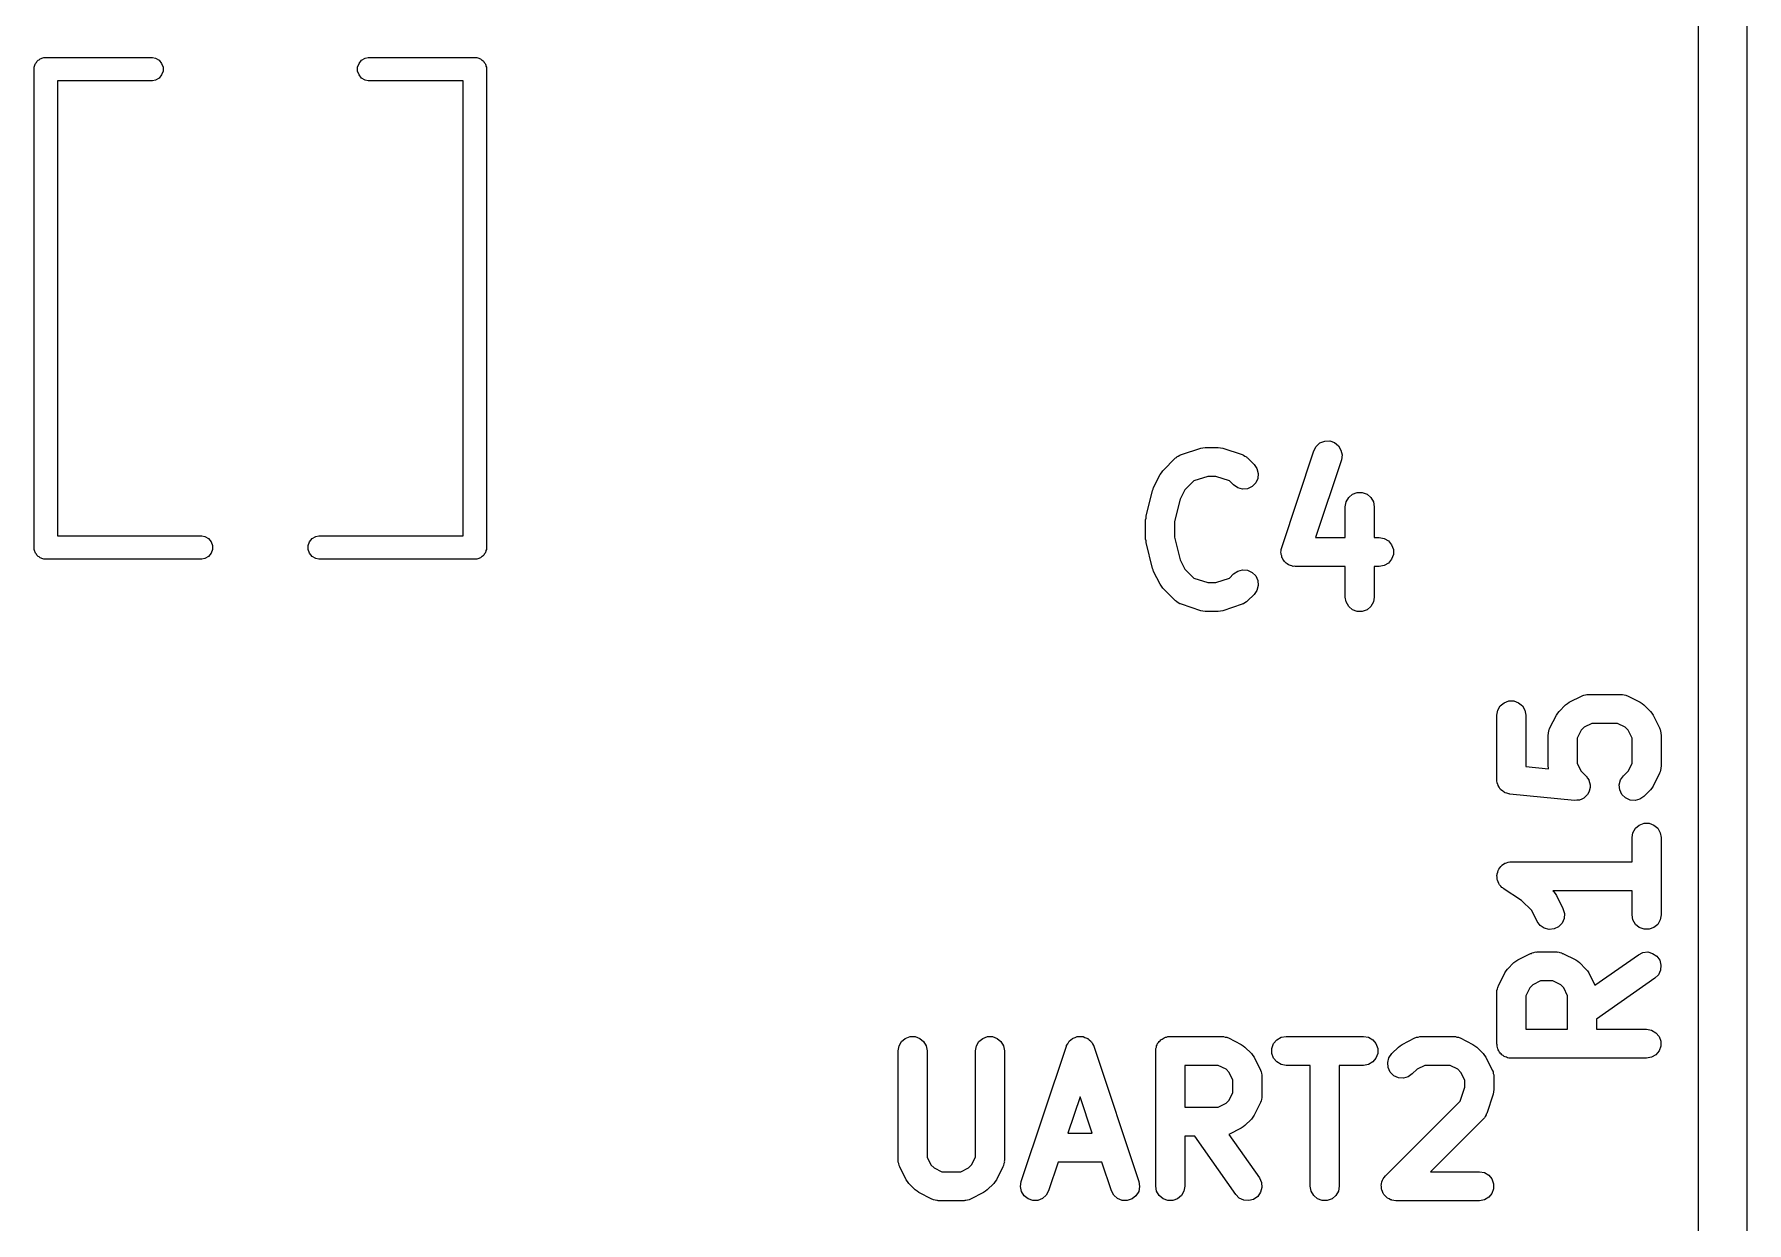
# Model space of a CAD drawing. Extents: x 10 to 287, y -200 to -10.
# Drawn here: x 130.91 to 139.77, y -113.79 to -107.64 of the extents above; entities that cross this region are included whole.
import ezdxf

# ---------------------------------------------------------------- set-up
doc = ezdxf.new("R2010")
doc.units = 0
doc.header["$MEASUREMENT"] = 0
doc.layers.add('BLACK', color=7, linetype='CONTINUOUS')

msp = doc.modelspace()

# ---------------------------------------------------------------- linework, layer by layer
at = {"layer": 'BLACK', "linetype": 'CONTINUOUS'}
for p, q in [((139.773, -81.6831), (139.773, -132.233)), ((139.523, -132.336), (139.523, -97.6737)), ((130.927, -107.778), (130.931, -107.774)), ((130.931, -107.774), (130.935, -107.772)), ((130.935, -107.772), (130.94, -107.768)), ((130.94, -107.768), (130.945, -107.766)), ((130.945, -107.766), (130.949, -107.764)), ((130.949, -107.764), (130.954, -107.763)), ((130.954, -107.763), (130.959, -107.761)), ((130.959, -107.761), (130.965, -107.761)), ((130.965, -107.761), (130.965, -107.761)), ((130.965, -107.761), (131.522, -107.761)), ((131.522, -107.761), (131.537, -107.764)), ((131.537, -107.764), (131.556, -107.774)), ((131.556, -107.774), (131.569, -107.791)), ((132.591, -107.791), (132.604, -107.774)), ((132.604, -107.774), (132.623, -107.764)), ((132.623, -107.764), (132.638, -107.761)), ((132.638, -107.761), (133.195, -107.761)), ((133.195, -107.761), (133.201, -107.761)), ((133.195, -107.761), (133.195, -107.761)), ((133.201, -107.761), (133.206, -107.763)), ((133.206, -107.763), (133.211, -107.764)), ((133.211, -107.764), (133.215, -107.766)), ((133.215, -107.766), (133.22, -107.768)), ((133.22, -107.768), (133.225, -107.772)), ((133.225, -107.772), (133.229, -107.774)), ((133.229, -107.774), (133.233, -107.778)), ((130.91, -107.81), (130.912, -107.805)), ((130.91, -107.816), (130.91, -107.81)), ((130.91, -110.285), (130.91, -107.816)), ((130.91, -107.816), (130.91, -107.816)), ((130.912, -107.805), (130.913, -107.8)), ((130.913, -107.8), (130.915, -107.796)), ((130.915, -107.796), (130.917, -107.791)), ((130.917, -107.791), (130.921, -107.786)), ((130.921, -107.786), (130.923, -107.782)), ((130.923, -107.782), (130.927, -107.778)), ((131.569, -107.851), (131.556, -107.868)), ((131.569, -107.791), (131.577, -107.81)), ((131.577, -107.832), (131.569, -107.851)), ((131.577, -107.81), (131.577, -107.832)), ((132.583, -107.81), (132.591, -107.791)), ((132.583, -107.832), (132.583, -107.81)), ((132.591, -107.851), (132.583, -107.832)), ((132.604, -107.868), (132.591, -107.851)), ((133.233, -107.778), (133.237, -107.782)), ((133.237, -107.782), (133.239, -107.786)), ((133.239, -107.786), (133.243, -107.791)), ((133.243, -107.791), (133.245, -107.796)), ((133.245, -107.796), (133.247, -107.8)), ((133.247, -107.8), (133.248, -107.805)), ((133.248, -107.805), (133.25, -107.81)), ((133.25, -107.81), (133.25, -107.816)), ((133.25, -107.816), (133.25, -107.816)), ((133.25, -107.816), (133.25, -110.301)), ((131.522, -107.881), (131.03, -107.881)), ((131.03, -107.881), (131.03, -110.236)), ((131.537, -107.878), (131.522, -107.881)), ((131.556, -107.868), (131.537, -107.878)), ((132.623, -107.878), (132.604, -107.868)), ((132.638, -107.881), (132.623, -107.878)), ((133.13, -107.881), (132.638, -107.881)), ((133.13, -110.236), (133.13, -107.881)), ((136.847, -109.815), (136.947, -109.782)), ((136.947, -109.782), (136.958, -109.78)), ((136.958, -109.78), (136.97, -109.778)), ((136.97, -109.778), (137.037, -109.778)), ((137.037, -109.778), (137.049, -109.78)), ((137.049, -109.78), (137.061, -109.782)), ((137.061, -109.782), (137.161, -109.815)), ((137.366, -110.296), (137.533, -109.796)), ((137.533, -109.796), (137.545, -109.773)), ((137.545, -109.773), (137.564, -109.755)), ((137.564, -109.755), (137.589, -109.746)), ((137.589, -109.746), (137.615, -109.745)), ((137.615, -109.745), (137.639, -109.753)), ((137.639, -109.753), (137.66, -109.77)), ((137.66, -109.77), (137.673, -109.792)), ((137.673, -109.792), (137.679, -109.817)), ((136.744, -109.909), (136.751, -109.9)), ((136.751, -109.9), (136.817, -109.833)), ((136.817, -109.833), (136.821, -109.83)), ((136.821, -109.83), (136.824, -109.827)), ((136.824, -109.827), (136.831, -109.823)), ((136.831, -109.823), (136.839, -109.818)), ((136.839, -109.818), (136.843, -109.817)), ((136.843, -109.817), (136.847, -109.815)), ((137.161, -109.815), (137.165, -109.817)), ((137.165, -109.817), (137.169, -109.818)), ((137.169, -109.818), (137.176, -109.823)), ((137.176, -109.823), (137.184, -109.827)), ((137.184, -109.827), (137.186, -109.83)), ((137.186, -109.83), (137.19, -109.833)), ((137.19, -109.833), (137.223, -109.866)), ((137.223, -109.866), (137.238, -109.888)), ((137.238, -109.888), (137.245, -109.913)), ((137.675, -109.843), (137.541, -110.244)), ((137.679, -109.817), (137.675, -109.843)), ((136.701, -109.994), (136.703, -109.986)), ((136.703, -109.986), (136.737, -109.919)), ((136.737, -109.919), (136.744, -109.909)), ((136.911, -109.952), (136.865, -109.997)), ((136.983, -109.928), (136.911, -109.952)), ((137.025, -109.928), (136.983, -109.928)), ((137.096, -109.952), (137.025, -109.928)), ((137.117, -109.972), (137.096, -109.952)), ((137.139, -109.987), (137.117, -109.972)), ((137.164, -109.994), (137.139, -109.987)), ((137.213, -109.981), (137.19, -109.992)), ((137.232, -109.962), (137.213, -109.981)), ((137.243, -109.939), (137.232, -109.962)), ((137.245, -109.913), (137.243, -109.939)), ((136.664, -110.134), (136.698, -110.001)), ((136.698, -110.001), (136.701, -109.994)), ((136.841, -110.046), (136.812, -110.162)), ((136.865, -109.997), (136.841, -110.046)), ((137.19, -109.992), (137.164, -109.994)), ((137.695, -110.086), (137.7, -110.06)), ((137.7, -110.06), (137.713, -110.038)), ((137.713, -110.038), (137.733, -110.021)), ((137.733, -110.021), (137.757, -110.012)), ((137.757, -110.012), (137.783, -110.012)), ((137.783, -110.012), (137.808, -110.021)), ((137.808, -110.021), (137.828, -110.038)), ((137.828, -110.038), (137.841, -110.06)), ((137.841, -110.06), (137.845, -110.086)), ((136.662, -110.153), (136.664, -110.144)), ((136.662, -110.253), (136.662, -110.153)), ((136.664, -110.144), (136.664, -110.134)), ((136.812, -110.162), (136.812, -110.243)), ((137.695, -110.244), (137.695, -110.086)), ((137.845, -110.086), (137.845, -110.244)), ((131.03, -110.236), (131.778, -110.236)), ((131.778, -110.236), (131.793, -110.239)), ((131.793, -110.239), (131.812, -110.249)), ((131.812, -110.249), (131.825, -110.266)), ((132.335, -110.266), (132.348, -110.249)), ((132.348, -110.249), (132.367, -110.239)), ((132.367, -110.239), (132.382, -110.236)), ((132.382, -110.236), (133.13, -110.236)), ((136.664, -110.262), (136.662, -110.253)), ((136.812, -110.243), (136.841, -110.36)), ((137.541, -110.244), (137.695, -110.244)), ((137.845, -110.244), (137.87, -110.244)), ((137.87, -110.244), (137.896, -110.249)), ((137.896, -110.249), (137.919, -110.262)), ((130.91, -110.307), (130.91, -110.285)), ((130.912, -110.312), (130.91, -110.307)), ((130.913, -110.317), (130.912, -110.312)), ((130.915, -110.321), (130.913, -110.317)), ((130.917, -110.326), (130.915, -110.321)), ((130.921, -110.331), (130.917, -110.326)), ((130.923, -110.335), (130.921, -110.331)), ((130.927, -110.339), (130.923, -110.335)), ((130.931, -110.343), (130.927, -110.339)), ((130.935, -110.345), (130.931, -110.343)), ((131.812, -110.343), (131.793, -110.353)), ((131.825, -110.326), (131.812, -110.343)), ((131.825, -110.266), (131.832, -110.285)), ((131.832, -110.307), (131.825, -110.326)), ((131.832, -110.285), (131.832, -110.307)), ((132.328, -110.285), (132.335, -110.266)), ((132.328, -110.307), (132.328, -110.285)), ((132.335, -110.326), (132.328, -110.307)), ((132.348, -110.343), (132.335, -110.326)), ((132.367, -110.353), (132.348, -110.343)), ((133.229, -110.343), (133.225, -110.345)), ((133.233, -110.339), (133.229, -110.343)), ((133.237, -110.335), (133.233, -110.339)), ((133.239, -110.331), (133.237, -110.335)), ((133.243, -110.326), (133.239, -110.331)), ((133.245, -110.321), (133.243, -110.326)), ((133.247, -110.317), (133.245, -110.321)), ((133.248, -110.312), (133.247, -110.317)), ((133.25, -110.307), (133.248, -110.312)), ((133.25, -110.301), (133.25, -110.301)), ((133.25, -110.301), (133.25, -110.307)), ((136.664, -110.271), (136.664, -110.262)), ((136.698, -110.404), (136.664, -110.271)), ((137.362, -110.321), (137.363, -110.314)), ((137.363, -110.327), (137.362, -110.321)), ((137.363, -110.306), (137.365, -110.301)), ((137.363, -110.314), (137.363, -110.306)), ((137.363, -110.332), (137.363, -110.327)), ((137.366, -110.339), (137.363, -110.332)), ((137.365, -110.301), (137.366, -110.296)), ((137.367, -110.347), (137.366, -110.339)), ((137.919, -110.262), (137.935, -110.282)), ((137.935, -110.282), (137.944, -110.306)), ((137.944, -110.332), (137.935, -110.357)), ((137.944, -110.306), (137.944, -110.332)), ((130.94, -110.349), (130.935, -110.345)), ((130.945, -110.351), (130.94, -110.349)), ((130.949, -110.353), (130.945, -110.351)), ((130.954, -110.354), (130.949, -110.353)), ((130.959, -110.356), (130.954, -110.354)), ((130.965, -110.356), (130.959, -110.356)), ((131.778, -110.356), (130.965, -110.356)), ((130.965, -110.356), (130.965, -110.356)), ((131.793, -110.353), (131.778, -110.356)), ((132.382, -110.356), (132.367, -110.353)), ((133.195, -110.356), (132.382, -110.356)), ((133.201, -110.356), (133.195, -110.356)), ((133.195, -110.356), (133.195, -110.356)), ((133.206, -110.354), (133.201, -110.356)), ((133.211, -110.353), (133.206, -110.354)), ((133.215, -110.351), (133.211, -110.353)), ((133.22, -110.349), (133.215, -110.351)), ((133.225, -110.345), (133.22, -110.349)), ((136.701, -110.412), (136.698, -110.404)), ((136.703, -110.42), (136.701, -110.412)), ((136.737, -110.486), (136.703, -110.42)), ((136.841, -110.36), (136.865, -110.408)), ((136.865, -110.408), (136.911, -110.454)), ((137.117, -110.433), (137.139, -110.418)), ((137.139, -110.418), (137.164, -110.411)), ((137.164, -110.411), (137.19, -110.414)), ((137.19, -110.414), (137.213, -110.425)), ((137.213, -110.425), (137.232, -110.443)), ((137.37, -110.352), (137.367, -110.347)), ((137.372, -110.357), (137.37, -110.352)), ((137.377, -110.363), (137.372, -110.357)), ((137.381, -110.369), (137.377, -110.363)), ((137.385, -110.373), (137.381, -110.369)), ((137.389, -110.377), (137.385, -110.373)), ((137.395, -110.381), (137.389, -110.377)), ((137.401, -110.385), (137.395, -110.381)), ((137.407, -110.387), (137.401, -110.385)), ((137.411, -110.39), (137.407, -110.387)), ((137.419, -110.391), (137.411, -110.39)), ((137.426, -110.394), (137.419, -110.391)), ((137.432, -110.393), (137.426, -110.394)), ((137.437, -110.394), (137.432, -110.393)), ((137.695, -110.394), (137.437, -110.394)), ((137.695, -110.553), (137.695, -110.394)), ((137.87, -110.394), (137.845, -110.394)), ((137.845, -110.394), (137.845, -110.553)), ((137.896, -110.39), (137.87, -110.394)), ((137.919, -110.377), (137.896, -110.39)), ((137.935, -110.357), (137.919, -110.377)), ((136.744, -110.496), (136.737, -110.486)), ((136.751, -110.506), (136.744, -110.496)), ((136.817, -110.572), (136.751, -110.506)), ((136.911, -110.454), (136.983, -110.478)), ((136.983, -110.478), (137.025, -110.478)), ((137.025, -110.478), (137.096, -110.454)), ((137.096, -110.454), (137.117, -110.433)), ((137.238, -110.518), (137.223, -110.539)), ((137.232, -110.443), (137.243, -110.467)), ((137.245, -110.493), (137.238, -110.518)), ((137.243, -110.467), (137.245, -110.493)), ((136.821, -110.575), (136.817, -110.572)), ((136.824, -110.578), (136.821, -110.575)), ((136.831, -110.582), (136.824, -110.578)), ((136.839, -110.587), (136.831, -110.582)), ((136.843, -110.588), (136.839, -110.587)), ((136.847, -110.59), (136.843, -110.588)), ((136.947, -110.624), (136.847, -110.59)), ((137.161, -110.59), (137.061, -110.624)), ((137.165, -110.588), (137.161, -110.59)), ((137.169, -110.587), (137.165, -110.588)), ((137.176, -110.582), (137.169, -110.587)), ((137.184, -110.578), (137.176, -110.582)), ((137.186, -110.575), (137.184, -110.578)), ((137.19, -110.572), (137.186, -110.575)), ((137.223, -110.539), (137.19, -110.572)), ((137.7, -110.578), (137.695, -110.553)), ((137.713, -110.601), (137.7, -110.578)), ((137.733, -110.618), (137.713, -110.601)), ((137.828, -110.601), (137.808, -110.618)), ((137.841, -110.578), (137.828, -110.601)), ((137.845, -110.553), (137.841, -110.578)), ((136.958, -110.626), (136.947, -110.624)), ((136.97, -110.628), (136.958, -110.626)), ((137.037, -110.628), (136.97, -110.628)), ((137.049, -110.626), (137.037, -110.628)), ((137.061, -110.624), (137.049, -110.626)), ((137.757, -110.627), (137.733, -110.618)), ((137.783, -110.627), (137.757, -110.627)), ((137.808, -110.618), (137.783, -110.627)), ((138.48, -111.164), (138.484, -111.138)), ((138.484, -111.138), (138.497, -111.116)), ((138.497, -111.116), (138.517, -111.099)), ((138.517, -111.099), (138.542, -111.09)), ((138.542, -111.09), (138.568, -111.09)), ((138.568, -111.09), (138.592, -111.099)), ((138.592, -111.099), (138.612, -111.116)), ((138.612, -111.116), (138.625, -111.138)), ((138.625, -111.138), (138.63, -111.164)), ((138.802, -111.144), (138.835, -111.111)), ((138.835, -111.111), (138.845, -111.104)), ((138.845, -111.104), (138.854, -111.097)), ((138.854, -111.097), (138.921, -111.064)), ((138.921, -111.064), (138.925, -111.062)), ((138.925, -111.062), (138.929, -111.06)), ((138.929, -111.06), (138.938, -111.059)), ((138.938, -111.059), (138.946, -111.056)), ((138.946, -111.056), (138.95, -111.056)), ((138.95, -111.056), (138.955, -111.056)), ((138.955, -111.056), (139.121, -111.056)), ((139.121, -111.056), (139.126, -111.056)), ((139.126, -111.056), (139.13, -111.056)), ((139.13, -111.056), (139.138, -111.059)), ((139.138, -111.059), (139.147, -111.06)), ((139.147, -111.06), (139.151, -111.062)), ((139.151, -111.062), (139.155, -111.064)), ((139.155, -111.064), (139.222, -111.097)), ((139.222, -111.097), (139.231, -111.104)), ((139.231, -111.104), (139.241, -111.111)), ((139.241, -111.111), (139.274, -111.144)), ((138.48, -111.497), (138.48, -111.164)), ((138.63, -111.164), (138.63, -111.429)), ((138.753, -111.235), (138.754, -111.23)), ((138.754, -111.23), (138.788, -111.164)), ((138.788, -111.164), (138.795, -111.154)), ((138.795, -111.154), (138.802, -111.144)), ((138.932, -111.226), (138.916, -111.242)), ((138.972, -111.206), (138.932, -111.226)), ((139.104, -111.206), (138.972, -111.206)), ((139.144, -111.226), (139.104, -111.206)), ((139.16, -111.242), (139.144, -111.226)), ((139.274, -111.144), (139.281, -111.154)), ((139.281, -111.154), (139.288, -111.164)), ((139.288, -111.164), (139.322, -111.23)), ((139.322, -111.23), (139.323, -111.235)), ((138.746, -111.264), (138.747, -111.26)), ((138.746, -111.431), (138.746, -111.264)), ((138.747, -111.255), (138.749, -111.247)), ((138.747, -111.26), (138.747, -111.255)), ((138.749, -111.247), (138.751, -111.238)), ((138.751, -111.238), (138.753, -111.235)), ((138.916, -111.242), (138.896, -111.282)), ((138.896, -111.282), (138.896, -111.413)), ((139.18, -111.282), (139.16, -111.242)), ((139.18, -111.413), (139.18, -111.282)), ((139.323, -111.235), (139.325, -111.238)), ((139.325, -111.238), (139.327, -111.247)), ((139.327, -111.247), (139.329, -111.255)), ((139.329, -111.255), (139.329, -111.26)), ((139.329, -111.26), (139.33, -111.264)), ((139.33, -111.264), (139.33, -111.431)), ((138.63, -111.429), (138.747, -111.441)), ((138.747, -111.435), (138.746, -111.431)), ((138.747, -111.439), (138.747, -111.435)), ((138.747, -111.441), (138.747, -111.439)), ((138.896, -111.413), (138.916, -111.453)), ((138.916, -111.453), (138.941, -111.478)), ((138.941, -111.478), (138.941, -111.478)), ((138.941, -111.478), (138.942, -111.478)), ((138.942, -111.478), (138.949, -111.489)), ((138.949, -111.489), (138.956, -111.499)), ((139.12, -111.499), (139.135, -111.478)), ((139.135, -111.478), (139.16, -111.453)), ((139.16, -111.453), (139.18, -111.413)), ((139.322, -111.464), (139.288, -111.531)), ((139.323, -111.46), (139.322, -111.464)), ((139.325, -111.456), (139.323, -111.46)), ((139.327, -111.448), (139.325, -111.456)), ((139.329, -111.439), (139.327, -111.448)), ((139.33, -111.431), (139.329, -111.435)), ((139.329, -111.435), (139.329, -111.439)), ((138.48, -111.5), (138.48, -111.497)), ((138.48, -111.503), (138.48, -111.5)), ((138.482, -111.513), (138.48, -111.503)), ((138.484, -111.523), (138.482, -111.513)), ((138.486, -111.525), (138.484, -111.523)), ((138.486, -111.528), (138.486, -111.525)), ((138.492, -111.537), (138.486, -111.528)), ((138.497, -111.546), (138.492, -111.537)), ((138.499, -111.547), (138.497, -111.546)), ((138.501, -111.55), (138.499, -111.547)), ((138.509, -111.556), (138.501, -111.55)), ((138.517, -111.562), (138.509, -111.556)), ((138.52, -111.563), (138.517, -111.562)), ((138.522, -111.565), (138.52, -111.563)), ((138.532, -111.568), (138.522, -111.565)), ((138.542, -111.571), (138.532, -111.568)), ((138.544, -111.571), (138.542, -111.571)), ((138.547, -111.572), (138.544, -111.571)), ((138.881, -111.605), (138.547, -111.572)), ((138.94, -111.583), (138.931, -111.592)), ((138.949, -111.574), (138.94, -111.583)), ((138.955, -111.562), (138.949, -111.574)), ((138.949, -111.574), (138.949, -111.574)), ((138.949, -111.574), (138.949, -111.574)), ((138.96, -111.551), (138.955, -111.562)), ((138.956, -111.499), (138.956, -111.499)), ((138.956, -111.499), (138.956, -111.5)), ((138.956, -111.5), (138.959, -111.512)), ((138.959, -111.512), (138.963, -111.524)), ((138.962, -111.538), (138.96, -111.55)), ((138.96, -111.55), (138.96, -111.551)), ((138.96, -111.551), (138.96, -111.551)), ((138.963, -111.525), (138.962, -111.538)), ((138.963, -111.524), (138.963, -111.525)), ((138.963, -111.525), (138.963, -111.525)), ((139.113, -111.524), (139.12, -111.499)), ((139.116, -111.55), (139.113, -111.524)), ((139.127, -111.574), (139.116, -111.55)), ((139.145, -111.592), (139.127, -111.574)), ((139.241, -111.584), (139.22, -111.599)), ((139.274, -111.55), (139.241, -111.584)), ((139.281, -111.541), (139.274, -111.55)), ((139.288, -111.531), (139.281, -111.541)), ((138.894, -111.604), (138.881, -111.605)), ((138.881, -111.605), (138.881, -111.605)), ((138.881, -111.605), (138.881, -111.605)), ((138.907, -111.603), (138.894, -111.604)), ((138.919, -111.598), (138.907, -111.603)), ((138.907, -111.603), (138.907, -111.603)), ((138.907, -111.603), (138.907, -111.603)), ((138.93, -111.593), (138.919, -111.598)), ((138.931, -111.592), (138.93, -111.593)), ((138.931, -111.592), (138.931, -111.592)), ((139.169, -111.603), (139.145, -111.592)), ((139.195, -111.605), (139.169, -111.603)), ((139.22, -111.599), (139.195, -111.605)), ((139.184, -111.772), (139.197, -111.749)), ((139.197, -111.749), (139.217, -111.732)), ((139.217, -111.732), (139.242, -111.723)), ((139.242, -111.723), (139.268, -111.723)), ((139.268, -111.723), (139.292, -111.732)), ((139.292, -111.732), (139.312, -111.749)), ((139.312, -111.749), (139.325, -111.772)), ((139.18, -111.797), (139.184, -111.772)), ((139.18, -111.922), (139.18, -111.797)), ((139.325, -111.772), (139.33, -111.797)), ((139.33, -111.797), (139.33, -112.197)), ((138.506, -111.94), (138.514, -111.935)), ((138.514, -111.935), (138.521, -111.93)), ((138.521, -111.93), (138.525, -111.929)), ((138.525, -111.929), (138.529, -111.927)), ((138.529, -111.927), (138.538, -111.925)), ((138.538, -111.925), (138.546, -111.923)), ((138.546, -111.923), (138.551, -111.923)), ((138.551, -111.923), (138.555, -111.922)), ((138.555, -111.922), (139.18, -111.922)), ((138.48, -111.993), (138.481, -111.988)), ((138.481, -112.001), (138.48, -111.993)), ((138.481, -111.984), (138.484, -111.976)), ((138.481, -111.988), (138.481, -111.984)), ((138.481, -112.01), (138.481, -112.001)), ((138.482, -112.014), (138.481, -112.01)), ((138.483, -112.018), (138.482, -112.014)), ((138.487, -112.026), (138.483, -112.018)), ((138.484, -111.976), (138.486, -111.967)), ((138.486, -111.967), (138.488, -111.964)), ((138.49, -112.035), (138.487, -112.026)), ((138.488, -111.964), (138.49, -111.96)), ((138.49, -111.96), (138.495, -111.953)), ((138.495, -111.953), (138.5, -111.946)), ((138.5, -111.946), (138.504, -111.943)), ((138.504, -111.943), (138.506, -111.94)), ((138.492, -112.038), (138.49, -112.035)), ((138.494, -112.042), (138.492, -112.038)), ((138.501, -112.048), (138.494, -112.042)), ((138.506, -112.055), (138.501, -112.048)), ((138.51, -112.057), (138.506, -112.055)), ((138.513, -112.06), (138.51, -112.057)), ((138.607, -112.122), (138.513, -112.06)), ((139.18, -112.072), (138.769, -112.072)), ((138.769, -112.072), (138.774, -112.078)), ((138.774, -112.078), (138.781, -112.087)), ((138.781, -112.087), (138.788, -112.097)), ((138.788, -112.097), (138.822, -112.164)), ((139.18, -112.197), (139.18, -112.072)), ((138.66, -112.175), (138.607, -112.122)), ((138.688, -112.231), (138.66, -112.175)), ((138.822, -112.164), (138.829, -112.189)), ((138.829, -112.189), (138.828, -112.215)), ((139.184, -112.223), (139.18, -112.197)), ((139.33, -112.197), (139.325, -112.223)), ((138.703, -112.252), (138.688, -112.231)), ((138.725, -112.266), (138.703, -112.252)), ((138.75, -112.272), (138.725, -112.266)), ((138.776, -112.269), (138.75, -112.272)), ((138.799, -112.258), (138.776, -112.269)), ((138.817, -112.239), (138.799, -112.258)), ((138.828, -112.215), (138.817, -112.239)), ((139.197, -112.246), (139.184, -112.223)), ((139.217, -112.262), (139.197, -112.246)), ((139.242, -112.271), (139.217, -112.262)), ((139.268, -112.271), (139.242, -112.271)), ((139.292, -112.262), (139.268, -112.271)), ((139.312, -112.246), (139.292, -112.262)), ((139.325, -112.223), (139.312, -112.246)), ((138.535, -112.478), (138.568, -112.444)), ((138.568, -112.444), (138.578, -112.437)), ((138.578, -112.437), (138.588, -112.43)), ((138.588, -112.43), (138.654, -112.397)), ((138.654, -112.397), (138.659, -112.396)), ((138.659, -112.396), (138.662, -112.394)), ((138.662, -112.394), (138.671, -112.392)), ((138.671, -112.392), (138.679, -112.389)), ((138.679, -112.389), (138.684, -112.39)), ((138.684, -112.39), (138.688, -112.389)), ((138.688, -112.389), (138.788, -112.389)), ((138.788, -112.389), (138.792, -112.39)), ((138.792, -112.39), (138.797, -112.389)), ((138.797, -112.389), (138.805, -112.392)), ((138.805, -112.392), (138.814, -112.394)), ((138.814, -112.394), (138.817, -112.396)), ((138.817, -112.396), (138.822, -112.397)), ((138.822, -112.397), (138.888, -112.43)), ((138.888, -112.43), (138.898, -112.437)), ((138.898, -112.437), (138.908, -112.444)), ((138.908, -112.444), (138.941, -112.478)), ((138.987, -112.56), (139.212, -112.403)), ((139.212, -112.403), (139.235, -112.392)), ((139.235, -112.392), (139.261, -112.389)), ((139.261, -112.389), (139.286, -112.396)), ((139.286, -112.396), (139.308, -112.411)), ((139.308, -112.411), (139.323, -112.432)), ((139.323, -112.432), (139.329, -112.457)), ((139.329, -112.457), (139.327, -112.483)), ((138.488, -112.564), (138.521, -112.497)), ((138.521, -112.497), (138.528, -112.487)), ((138.528, -112.487), (138.535, -112.478)), ((138.666, -112.559), (138.65, -112.575)), ((138.706, -112.539), (138.666, -112.559)), ((138.77, -112.539), (138.706, -112.539)), ((138.81, -112.559), (138.77, -112.539)), ((138.826, -112.575), (138.81, -112.559)), ((138.941, -112.478), (138.948, -112.487)), ((138.948, -112.487), (138.955, -112.497)), ((138.955, -112.497), (138.987, -112.56)), ((139.298, -112.525), (138.996, -112.736)), ((139.316, -112.507), (139.298, -112.525)), ((139.327, -112.483), (139.316, -112.507)), ((138.48, -112.589), (138.483, -112.58)), ((138.48, -112.593), (138.48, -112.589)), ((138.48, -112.597), (138.48, -112.593)), ((138.48, -112.864), (138.48, -112.597)), ((138.483, -112.58), (138.484, -112.572)), ((138.484, -112.572), (138.486, -112.568)), ((138.486, -112.568), (138.488, -112.564)), ((138.65, -112.575), (138.63, -112.615)), ((138.63, -112.615), (138.63, -112.789)), ((138.846, -112.615), (138.826, -112.575)), ((138.846, -112.789), (138.846, -112.615)), ((138.996, -112.736), (138.996, -112.789)), ((138.63, -112.789), (138.846, -112.789)), ((138.996, -112.789), (139.255, -112.789)), ((139.255, -112.789), (139.28, -112.794)), ((139.28, -112.794), (139.303, -112.807)), ((139.303, -112.807), (139.32, -112.826)), ((135.381, -112.901), (135.386, -112.875)), ((135.381, -113.467), (135.381, -112.901)), ((135.386, -112.875), (135.399, -112.852)), ((135.399, -112.852), (135.418, -112.836)), ((135.418, -112.836), (135.443, -112.827)), ((135.443, -112.827), (135.469, -112.827)), ((135.469, -112.827), (135.493, -112.836)), ((135.493, -112.836), (135.513, -112.852)), ((135.513, -112.852), (135.526, -112.875)), ((135.526, -112.875), (135.531, -112.901)), ((135.531, -112.901), (135.531, -113.45)), ((135.781, -112.901), (135.786, -112.875)), ((135.781, -113.45), (135.781, -112.901)), ((135.786, -112.875), (135.799, -112.852)), ((135.799, -112.852), (135.819, -112.836)), ((135.819, -112.836), (135.843, -112.827)), ((135.843, -112.827), (135.869, -112.827)), ((135.869, -112.827), (135.893, -112.836)), ((135.893, -112.836), (135.913, -112.852)), ((135.913, -112.852), (135.926, -112.875)), ((135.926, -112.875), (135.931, -112.901)), ((135.931, -112.901), (135.931, -113.467)), ((136.018, -113.577), (136.252, -112.877)), ((136.252, -112.877), (136.253, -112.875)), ((136.253, -112.873), (136.259, -112.864)), ((136.253, -112.875), (136.253, -112.873)), ((136.259, -112.864), (136.264, -112.854)), ((136.264, -112.854), (136.265, -112.853)), ((136.265, -112.853), (136.267, -112.851)), ((136.267, -112.851), (136.275, -112.844)), ((136.275, -112.844), (136.283, -112.837)), ((136.283, -112.837), (136.285, -112.836)), ((136.285, -112.836), (136.287, -112.835)), ((136.287, -112.835), (136.297, -112.831)), ((136.297, -112.831), (136.308, -112.827)), ((136.308, -112.827), (136.31, -112.827)), ((136.31, -112.827), (136.312, -112.826)), ((136.312, -112.826), (136.323, -112.827)), ((136.323, -112.827), (136.334, -112.826)), ((136.334, -112.826), (136.336, -112.827)), ((136.336, -112.827), (136.338, -112.827)), ((136.338, -112.827), (136.348, -112.831)), ((136.348, -112.831), (136.358, -112.835)), ((136.358, -112.835), (136.36, -112.836)), ((136.36, -112.836), (136.362, -112.837)), ((136.362, -112.837), (136.37, -112.844)), ((136.37, -112.844), (136.379, -112.851)), ((136.379, -112.851), (136.38, -112.853)), ((136.38, -112.853), (136.381, -112.854)), ((136.381, -112.854), (136.387, -112.864)), ((136.387, -112.864), (136.392, -112.873)), ((136.392, -112.873), (136.393, -112.875)), ((136.393, -112.875), (136.394, -112.877)), ((136.394, -112.877), (136.627, -113.577)), ((136.714, -112.901), (136.715, -112.894)), ((136.714, -113.601), (136.714, -112.901)), ((136.715, -112.888), (136.718, -112.881)), ((136.715, -112.894), (136.715, -112.888)), ((136.718, -112.881), (136.719, -112.875)), ((136.719, -112.875), (136.722, -112.869)), ((136.722, -112.869), (136.724, -112.863)), ((136.724, -112.863), (136.729, -112.858)), ((136.729, -112.858), (136.732, -112.852)), ((136.732, -112.852), (136.737, -112.848)), ((136.737, -112.848), (136.741, -112.843)), ((136.741, -112.843), (136.747, -112.84)), ((136.747, -112.84), (136.752, -112.836)), ((136.752, -112.836), (136.758, -112.833)), ((136.758, -112.833), (136.764, -112.83)), ((136.764, -112.83), (136.77, -112.829)), ((136.77, -112.829), (136.776, -112.827)), ((136.776, -112.827), (136.783, -112.827)), ((136.783, -112.827), (136.789, -112.826)), ((136.789, -112.826), (137.056, -112.826)), ((137.056, -112.826), (137.06, -112.826)), ((137.06, -112.826), (137.065, -112.826)), ((137.065, -112.826), (137.073, -112.829)), ((137.073, -112.829), (137.082, -112.83)), ((137.082, -112.83), (137.085, -112.832)), ((137.085, -112.832), (137.09, -112.834)), ((137.09, -112.834), (137.156, -112.867)), ((137.156, -112.867), (137.166, -112.874)), ((137.166, -112.874), (137.176, -112.881)), ((137.176, -112.881), (137.209, -112.914)), ((137.209, -112.914), (137.216, -112.924)), ((137.315, -112.888), (137.324, -112.863)), ((137.315, -112.914), (137.315, -112.888)), ((137.324, -112.938), (137.315, -112.914)), ((137.324, -112.863), (137.341, -112.843)), ((137.341, -112.843), (137.364, -112.83)), ((137.364, -112.83), (137.389, -112.826)), ((137.389, -112.826), (137.789, -112.826)), ((137.789, -112.826), (137.815, -112.83)), ((137.815, -112.83), (137.838, -112.843)), ((137.838, -112.843), (137.854, -112.863)), ((137.854, -112.863), (137.863, -112.888)), ((137.863, -112.914), (137.854, -112.938)), ((137.863, -112.888), (137.863, -112.914)), ((137.921, -112.936), (137.936, -112.914)), ((137.936, -112.914), (137.97, -112.881)), ((137.97, -112.881), (137.979, -112.874)), ((137.979, -112.874), (137.989, -112.867)), ((137.989, -112.867), (138.056, -112.834)), ((138.056, -112.834), (138.06, -112.832)), ((138.06, -112.832), (138.064, -112.83)), ((138.064, -112.83), (138.072, -112.829)), ((138.072, -112.829), (138.081, -112.826)), ((138.081, -112.826), (138.085, -112.826)), ((138.085, -112.826), (138.089, -112.826)), ((138.089, -112.826), (138.256, -112.826)), ((138.256, -112.826), (138.26, -112.826)), ((138.26, -112.826), (138.265, -112.826)), ((138.265, -112.826), (138.273, -112.829)), ((138.273, -112.829), (138.282, -112.83)), ((138.282, -112.83), (138.285, -112.832)), ((138.285, -112.832), (138.29, -112.834)), ((138.29, -112.834), (138.356, -112.867)), ((138.356, -112.867), (138.366, -112.874)), ((138.366, -112.874), (138.376, -112.881)), ((138.376, -112.881), (138.409, -112.914)), ((138.409, -112.914), (138.416, -112.924)), ((138.481, -112.87), (138.48, -112.864)), ((138.481, -112.877), (138.481, -112.87)), ((138.483, -112.883), (138.481, -112.877)), ((138.484, -112.89), (138.483, -112.883)), ((138.487, -112.895), (138.484, -112.89)), ((138.49, -112.901), (138.487, -112.895)), ((138.494, -112.907), (138.49, -112.901)), ((138.497, -112.912), (138.494, -112.907)), ((138.502, -112.916), (138.497, -112.912)), ((139.32, -112.901), (139.303, -112.921)), ((139.32, -112.826), (139.329, -112.851)), ((139.329, -112.877), (139.32, -112.901)), ((139.329, -112.851), (139.329, -112.877)), ((136.864, -112.976), (136.864, -113.192)), ((137.038, -112.976), (136.864, -112.976)), ((137.078, -112.996), (137.038, -112.976)), ((137.094, -113.012), (137.078, -112.996)), ((137.216, -112.924), (137.223, -112.934)), ((137.223, -112.934), (137.256, -113)), ((137.256, -113), (137.258, -113.005)), ((137.341, -112.958), (137.324, -112.938)), ((137.364, -112.971), (137.341, -112.958)), ((137.389, -112.976), (137.364, -112.971)), ((137.514, -112.976), (137.389, -112.976)), ((137.514, -113.601), (137.514, -112.976)), ((137.789, -112.976), (137.664, -112.976)), ((137.664, -112.976), (137.664, -113.601)), ((137.815, -112.971), (137.789, -112.976)), ((137.838, -112.958), (137.815, -112.971)), ((137.854, -112.938), (137.838, -112.958)), ((137.915, -112.961), (137.921, -112.936)), ((137.917, -112.987), (137.915, -112.961)), ((137.928, -113.01), (137.917, -112.987)), ((138.067, -112.996), (138.042, -113.02)), ((138.107, -112.976), (138.067, -112.996)), ((138.238, -112.976), (138.107, -112.976)), ((138.278, -112.996), (138.238, -112.976)), ((138.294, -113.012), (138.278, -112.996)), ((138.416, -112.924), (138.423, -112.934)), ((138.423, -112.934), (138.456, -113)), ((138.456, -113), (138.458, -113.005)), ((138.506, -112.921), (138.502, -112.916)), ((138.512, -112.925), (138.506, -112.921)), ((138.517, -112.929), (138.512, -112.925)), ((138.523, -112.931), (138.517, -112.929)), ((138.529, -112.934), (138.523, -112.931)), ((138.535, -112.936), (138.529, -112.934)), ((138.542, -112.938), (138.535, -112.936)), ((138.548, -112.938), (138.542, -112.938)), ((138.555, -112.939), (138.548, -112.938)), ((139.255, -112.939), (138.555, -112.939)), ((139.28, -112.934), (139.255, -112.939)), ((139.303, -112.921), (139.28, -112.934)), ((137.114, -113.052), (137.094, -113.012)), ((137.114, -113.116), (137.114, -113.052)), ((137.258, -113.005), (137.26, -113.008)), ((137.26, -113.008), (137.261, -113.017)), ((137.261, -113.017), (137.264, -113.025)), ((137.264, -113.025), (137.264, -113.03)), ((137.264, -113.03), (137.264, -113.034)), ((137.264, -113.034), (137.264, -113.134)), ((137.946, -113.029), (137.928, -113.01)), ((137.97, -113.04), (137.946, -113.029)), ((137.996, -113.042), (137.97, -113.04)), ((138.021, -113.035), (137.996, -113.042)), ((138.042, -113.02), (138.021, -113.035)), ((138.29, -113.16), (138.314, -113.088)), ((138.314, -113.052), (138.294, -113.012)), ((138.314, -113.088), (138.314, -113.052)), ((138.458, -113.005), (138.46, -113.008)), ((138.46, -113.008), (138.461, -113.017)), ((138.461, -113.017), (138.464, -113.025)), ((138.464, -113.025), (138.464, -113.03)), ((138.464, -113.03), (138.464, -113.034)), ((138.464, -113.034), (138.464, -113.101)), ((136.323, -113.138), (136.26, -113.326)), ((136.385, -113.326), (136.323, -113.138)), ((137.038, -113.192), (137.078, -113.172)), ((137.078, -113.172), (137.094, -113.156)), ((137.094, -113.156), (137.114, -113.116)), ((137.256, -113.168), (137.223, -113.234)), ((137.258, -113.163), (137.256, -113.168)), ((137.26, -113.16), (137.258, -113.163)), ((137.261, -113.151), (137.26, -113.16)), ((137.264, -113.143), (137.261, -113.151)), ((137.264, -113.134), (137.264, -113.138)), ((137.264, -113.138), (137.264, -113.143)), ((137.903, -113.548), (138.29, -113.16)), ((138.46, -113.124), (138.427, -113.224)), ((138.462, -113.113), (138.46, -113.124)), ((138.464, -113.101), (138.462, -113.113)), ((136.864, -113.192), (137.038, -113.192)), ((137.209, -113.254), (137.176, -113.287)), ((137.216, -113.244), (137.209, -113.254)), ((137.223, -113.234), (137.216, -113.244)), ((138.409, -113.254), (138.137, -113.526)), ((138.412, -113.25), (138.409, -113.254)), ((138.415, -113.247), (138.412, -113.25)), ((138.419, -113.24), (138.415, -113.247)), ((138.424, -113.232), (138.419, -113.24)), ((138.425, -113.228), (138.424, -113.232)), ((138.427, -113.224), (138.425, -113.228)), ((136.26, -113.326), (136.385, -113.326)), ((136.917, -113.342), (136.864, -113.342)), ((136.864, -113.342), (136.864, -113.601)), ((137.128, -113.644), (136.917, -113.342)), ((137.156, -113.301), (137.093, -113.333)), ((137.093, -113.333), (137.251, -113.558)), ((137.166, -113.294), (137.156, -113.301)), ((137.176, -113.287), (137.166, -113.294)), ((135.382, -113.472), (135.381, -113.467)), ((135.381, -113.476), (135.382, -113.472)), ((135.384, -113.484), (135.381, -113.476)), ((135.386, -113.493), (135.384, -113.484)), ((135.388, -113.497), (135.386, -113.493)), ((135.389, -113.501), (135.388, -113.497)), ((135.422, -113.568), (135.389, -113.501)), ((135.531, -113.45), (135.551, -113.49)), ((135.551, -113.49), (135.567, -113.506)), ((135.567, -113.506), (135.607, -113.526)), ((135.607, -113.526), (135.705, -113.526)), ((135.705, -113.526), (135.745, -113.506)), ((135.745, -113.506), (135.761, -113.49)), ((135.761, -113.49), (135.781, -113.45)), ((135.923, -113.501), (135.89, -113.568)), ((135.924, -113.497), (135.923, -113.501)), ((135.926, -113.493), (135.924, -113.497)), ((135.928, -113.484), (135.926, -113.493)), ((135.931, -113.476), (135.928, -113.484)), ((135.931, -113.467), (135.93, -113.472)), ((135.93, -113.472), (135.931, -113.476)), ((136.21, -113.476), (136.16, -113.624)), ((136.435, -113.476), (136.21, -113.476)), ((136.485, -113.624), (136.435, -113.476)), ((138.137, -113.526), (138.389, -113.526)), ((138.389, -113.526), (138.415, -113.53)), ((138.415, -113.53), (138.438, -113.543)), ((135.429, -113.577), (135.422, -113.568)), ((135.436, -113.587), (135.429, -113.577)), ((135.47, -113.62), (135.436, -113.587)), ((135.479, -113.627), (135.47, -113.62)), ((135.842, -113.62), (135.833, -113.627)), ((135.876, -113.587), (135.842, -113.62)), ((135.883, -113.577), (135.876, -113.587)), ((135.89, -113.568), (135.883, -113.577)), ((136.014, -113.603), (136.018, -113.577)), ((136.02, -113.628), (136.014, -113.603)), ((136.631, -113.603), (136.626, -113.628)), ((136.627, -113.577), (136.631, -113.603)), ((136.719, -113.626), (136.714, -113.601)), ((136.864, -113.601), (136.86, -113.626)), ((137.251, -113.558), (137.262, -113.581)), ((137.264, -113.607), (137.257, -113.632)), ((137.262, -113.581), (137.264, -113.607)), ((137.519, -113.626), (137.514, -113.601)), ((137.664, -113.601), (137.66, -113.626)), ((137.881, -113.594), (137.882, -113.591)), ((137.882, -113.604), (137.881, -113.594)), ((137.882, -113.588), (137.885, -113.578)), ((137.882, -113.591), (137.882, -113.588)), ((137.882, -113.614), (137.882, -113.604)), ((137.883, -113.617), (137.882, -113.614)), ((137.884, -113.62), (137.883, -113.617)), ((137.888, -113.629), (137.884, -113.62)), ((137.885, -113.578), (137.888, -113.569)), ((137.888, -113.569), (137.89, -113.566)), ((137.89, -113.566), (137.891, -113.563)), ((137.891, -113.563), (137.897, -113.556)), ((137.897, -113.556), (137.903, -113.548)), ((138.438, -113.543), (138.454, -113.563)), ((138.454, -113.563), (138.463, -113.588)), ((138.463, -113.614), (138.454, -113.638)), ((138.463, -113.588), (138.463, -113.614)), ((135.489, -113.634), (135.479, -113.627)), ((135.556, -113.668), (135.489, -113.634)), ((135.56, -113.669), (135.556, -113.668)), ((135.564, -113.671), (135.56, -113.669)), ((135.572, -113.673), (135.564, -113.671)), ((135.581, -113.675), (135.572, -113.673)), ((135.585, -113.675), (135.581, -113.675)), ((135.589, -113.676), (135.585, -113.675)), ((135.723, -113.676), (135.589, -113.676)), ((135.727, -113.675), (135.723, -113.676)), ((135.731, -113.675), (135.727, -113.675)), ((135.74, -113.673), (135.731, -113.675)), ((135.748, -113.671), (135.74, -113.673)), ((135.752, -113.669), (135.748, -113.671)), ((135.756, -113.668), (135.752, -113.669)), ((135.823, -113.634), (135.756, -113.668)), ((135.833, -113.627), (135.823, -113.634)), ((136.033, -113.65), (136.02, -113.628)), ((136.054, -113.667), (136.033, -113.65)), ((136.078, -113.675), (136.054, -113.667)), ((136.104, -113.674), (136.078, -113.675)), ((136.129, -113.665), (136.104, -113.674)), ((136.148, -113.647), (136.129, -113.665)), ((136.16, -113.624), (136.148, -113.647)), ((136.497, -113.647), (136.485, -113.624)), ((136.517, -113.665), (136.497, -113.647)), ((136.541, -113.674), (136.517, -113.665)), ((136.567, -113.675), (136.541, -113.674)), ((136.592, -113.667), (136.567, -113.675)), ((136.612, -113.65), (136.592, -113.667)), ((136.626, -113.628), (136.612, -113.65)), ((136.732, -113.649), (136.719, -113.626)), ((136.752, -113.666), (136.732, -113.649)), ((136.776, -113.675), (136.752, -113.666)), ((136.802, -113.675), (136.776, -113.675)), ((136.827, -113.666), (136.802, -113.675)), ((136.847, -113.649), (136.827, -113.666)), ((136.86, -113.626), (136.847, -113.649)), ((137.146, -113.662), (137.128, -113.644)), ((137.17, -113.673), (137.146, -113.662)), ((137.196, -113.675), (137.17, -113.673)), ((137.221, -113.669), (137.196, -113.675)), ((137.242, -113.654), (137.221, -113.669)), ((137.257, -113.632), (137.242, -113.654)), ((137.532, -113.649), (137.519, -113.626)), ((137.552, -113.666), (137.532, -113.649)), ((137.576, -113.675), (137.552, -113.666)), ((137.602, -113.675), (137.576, -113.675)), ((137.627, -113.666), (137.602, -113.675)), ((137.647, -113.649), (137.627, -113.666)), ((137.66, -113.626), (137.647, -113.649)), ((137.891, -113.638), (137.888, -113.629)), ((137.893, -113.641), (137.891, -113.638)), ((137.895, -113.644), (137.893, -113.641)), ((137.901, -113.651), (137.895, -113.644)), ((137.908, -113.658), (137.901, -113.651)), ((137.911, -113.66), (137.908, -113.658)), ((137.913, -113.662), (137.911, -113.66)), ((137.922, -113.666), (137.913, -113.662)), ((137.93, -113.671), (137.922, -113.666)), ((137.934, -113.672), (137.93, -113.671)), ((137.937, -113.673), (137.934, -113.672)), ((137.946, -113.674), (137.937, -113.673)), ((137.956, -113.676), (137.946, -113.674)), ((138.389, -113.676), (137.956, -113.676)), ((138.415, -113.671), (138.389, -113.676)), ((138.438, -113.658), (138.415, -113.671)), ((138.454, -113.638), (138.438, -113.658))]:
    msp.add_line(p, q, dxfattribs=at)

doc.saveas('drawing.dxf')
